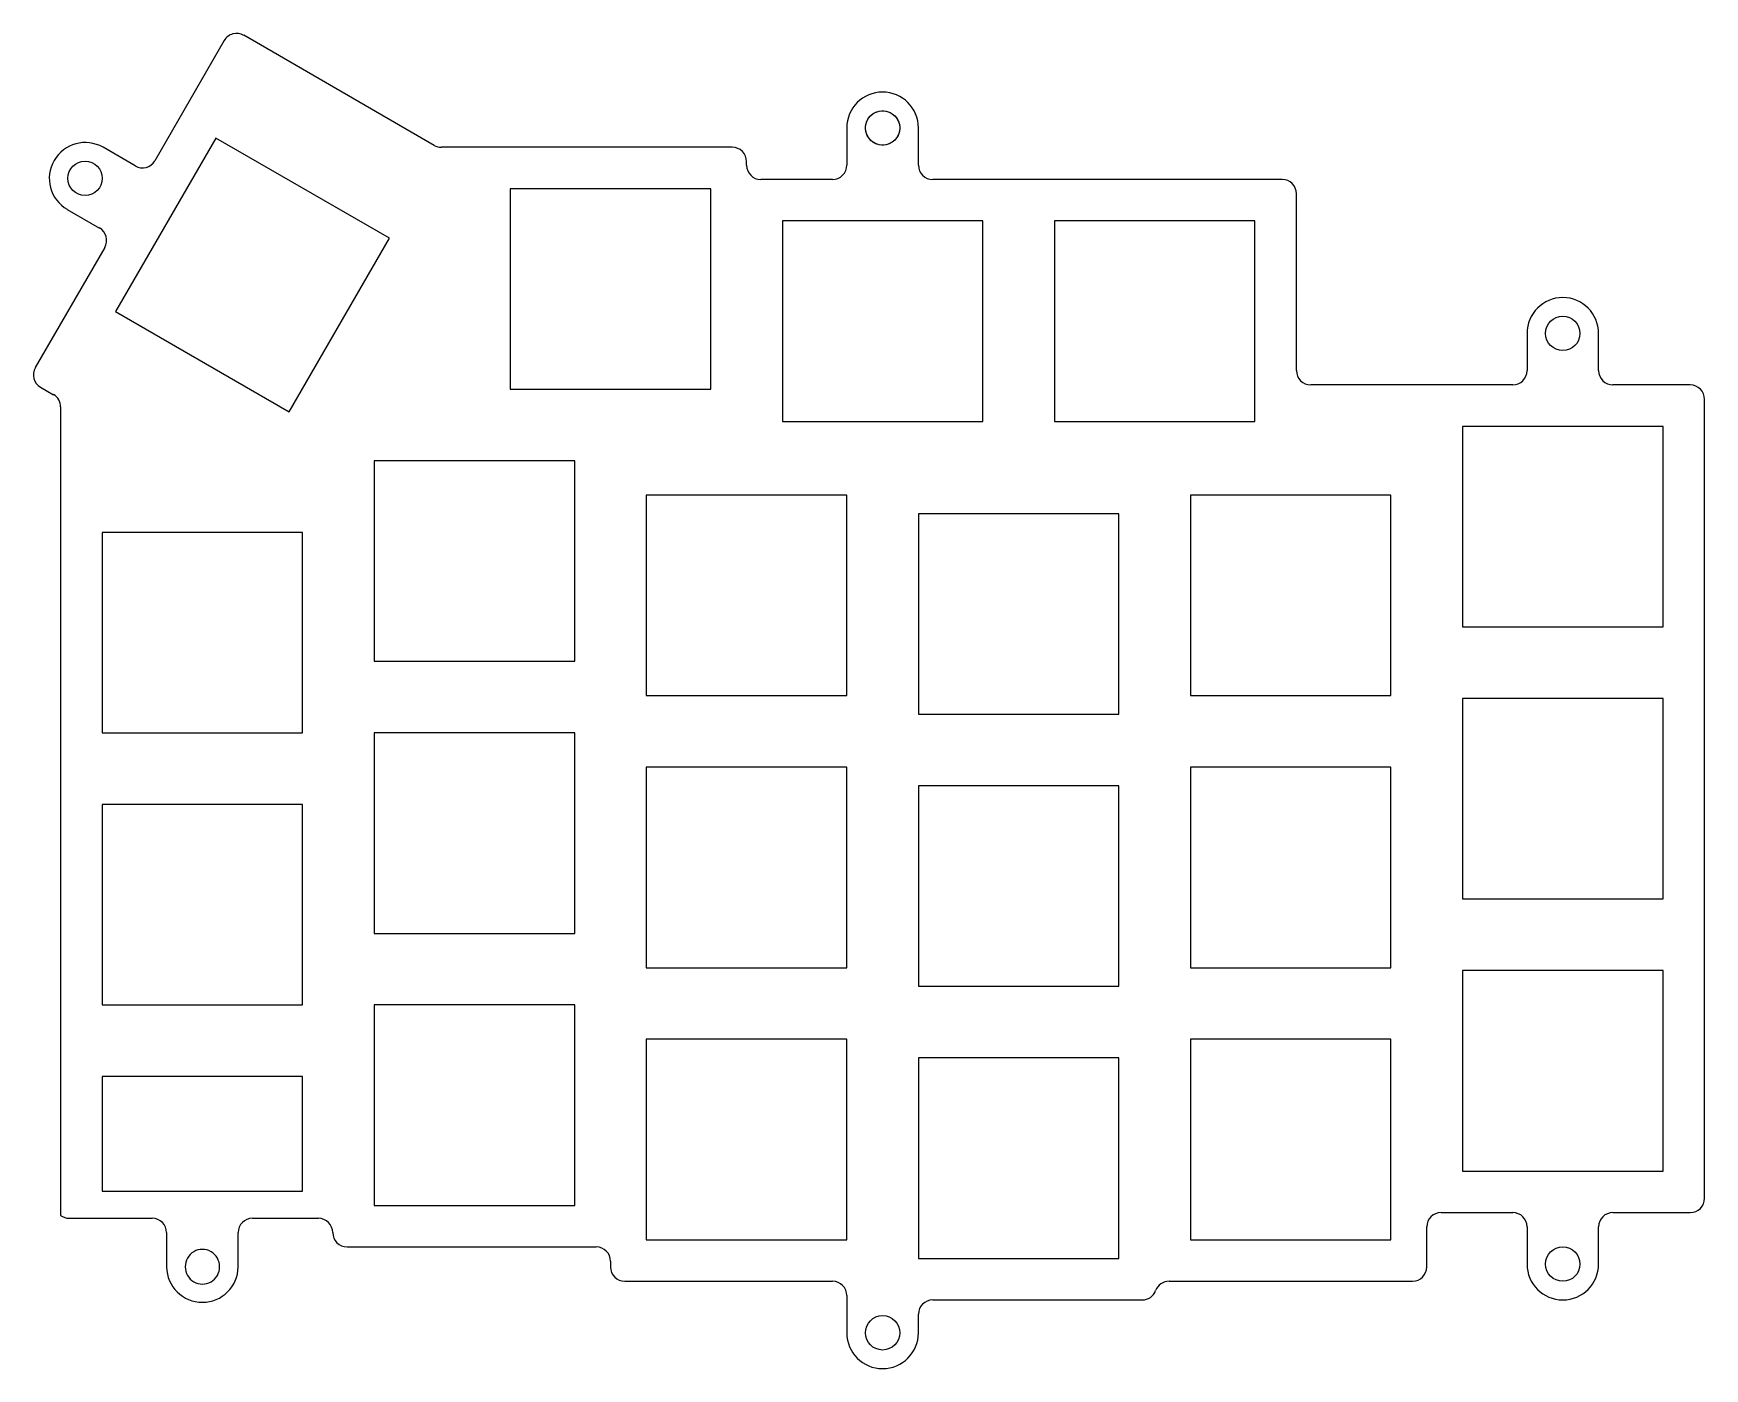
# Model space of a CAD drawing. Header units: millimetres. Extents: x 84 to 201, y -156 to -63.
import ezdxf

# ---------------------------------------------------------------- set-up
doc = ezdxf.new("R2010")
doc.units = ezdxf.units.MM
doc.layers.get('0').update_dxf_attribs({"linetype": 'CONTINUOUS'})

msp = doc.modelspace()

# ---------------------------------------------------------------- linework, layer by layer
for p, q in [((97.42, -63.65), (92.58, -72.04)), ((112.09, -70.97), (98.79, -63.28)), ((140.9, -69.75), (140.9, -71.35)), ((145.9, -71.35), (145.9, -69.75)), ((91.21, -72.4), (88.96, -71.1)), ((132.9, -71.1), (112.59, -71.1)), ((133.9, -72.35), (133.9, -72.1)), ((140.9, -71.35), (140.9, -72.35)), ((145.9, -72.35), (145.9, -71.35)), ((138.9, -73.35), (134.9, -73.35)), ((139.9, -73.35), (138.9, -73.35)), ((171.3, -73.35), (146.9, -73.35)), ((172.3, -86.7), (172.3, -74.35)), ((86.46, -75.44), (88.71, -76.74)), ((89.08, -78.1), (84.23, -86.49)), ((188.4, -84.1), (188.4, -86.7)), ((193.4, -86.7), (193.4, -84.1)), ((84.6, -87.86), (85.5, -88.38)), ((187.4, -87.7), (173.3, -87.7)), ((199.8, -87.7), (194.4, -87.7)), ((86, -89.24), (86, -145.7)), ((200.8, -144.5), (200.8, -88.7)), ((182.4, -145.5), (187.4, -145.5)), ((194.4, -145.5), (199.8, -145.5)), ((86.6, -145.9), (92.4, -145.9)), ((93.4, -146.9), (93.4, -149.3)), ((98.4, -149.3), (98.4, -146.9)), ((99.4, -145.9), (104, -145.9)), ((181.4, -149.3), (181.4, -146.5)), ((188.4, -146.5), (188.4, -149.1)), ((193.4, -149.1), (193.4, -146.5)), ((106, -147.9), (123.4, -147.9)), ((124.4, -148.9), (124.4, -149.3)), ((125.4, -150.3), (139.9, -150.3)), ((163.4, -150.3), (180.4, -150.3)), ((140.9, -151.3), (140.9, -153.9)), ((146.9, -151.6), (161.53, -151.6)), ((145.9, -153.9), (145.9, -152.6))]:
    msp.add_line(p, q)
msp.add_lwpolyline([(142.61, -68.85, -1.000227), (144.19, -70.65, -1.000227)], format="xyb", close=True)
for points in [[(108.96, -77.46), (96.84, -70.46), (89.84, -82.58), (101.96, -89.58)], [(131.4, -88), (131.4, -74), (117.4, -74), (117.4, -88)], [(136.4, -76.25), (136.4, -90.25), (150.4, -90.25), (150.4, -76.25)], [(155.4, -90.25), (169.4, -90.25), (169.4, -76.25), (155.4, -76.25)], [(183.9, -90.6), (183.9, -104.6), (197.9, -104.6), (197.9, -90.6)], [(107.9, -107), (121.9, -107), (121.9, -93), (107.9, -93)], [(126.9, -109.4), (140.9, -109.4), (140.9, -95.4), (126.9, -95.4)], [(164.9, -95.4), (164.9, -109.4), (178.9, -109.4), (178.9, -95.4)], [(145.9, -110.7), (159.9, -110.7), (159.9, -96.7), (145.9, -96.7)], [(102.9, -98), (88.9, -98), (88.9, -112), (102.9, -112)], [(197.9, -109.6), (183.9, -109.6), (183.9, -123.6), (197.9, -123.6)], [(107.9, -112), (107.9, -126), (121.9, -126), (121.9, -112)], [(140.9, -128.4), (140.9, -114.4), (126.9, -114.4), (126.9, -128.4)], [(178.9, -128.4), (178.9, -114.4), (164.9, -114.4), (164.9, -128.4)], [(145.9, -129.7), (159.9, -129.7), (159.9, -115.7), (145.9, -115.7)], [(88.9, -117), (88.9, -131), (102.9, -131), (102.9, -117)], [(183.9, -142.6), (197.9, -142.6), (197.9, -128.6), (183.9, -128.6)], [(107.9, -131), (107.9, -145), (121.9, -145), (121.9, -131)], [(140.9, -133.4), (126.9, -133.4), (126.9, -147.4), (140.9, -147.4)], [(178.9, -133.4), (164.9, -133.4), (164.9, -147.4), (178.9, -147.4)], [(159.9, -134.7), (145.9, -134.7), (145.9, -148.7), (159.9, -148.7)], [(102.9, -136), (88.9, -136), (88.9, -144), (102.9, -144)]]:
    msp.add_lwpolyline(points, close=True)
for centre in [(143.4, -69.75), (87.71, -73.27), (190.9, -84.1), (190.9, -149.1), (143.4, -153.9)]:
    msp.add_circle(centre, 1.2)
for centre, radius, start, end in [((98.29, -64.15), 1, 60, 150), ((143.4, -69.75), 2.5, 0, 180), ((87.71, -73.27), 2.5, 60, 240), ((112.59, -70.1), 1, 240, 270), ((132.9, -72.1), 1, -0.0001, 90), ((91.71, -71.54), 1, 240, 330), ((134.9, -72.35), 1, 179.9999, 269.9999), ((139.9, -72.35), 1, -90.0204, 0.0067), ((146.9, -72.35), 1, 180, 270), ((171.3, -74.35), 1, 0, 90), ((88.21, -77.6), 1, -30, 60), ((190.9, -84.1), 2.5, 0, 180), ((85.1, -86.99), 1, 150, 240), ((173.3, -86.7), 1, 180, 270), ((187.4, -86.7), 1, -90, 0), ((194.4, -86.7), 1, 180, 270), ((85, -89.24), 1, 0, 60), ((199.8, -88.7), 1, 0, 90), ((199.8, -144.5), 1, -90, 0), ((86.6, -144.9), 1, 233.1301, 270), ((182.4, -146.5), 1, 90, 180), ((187.4, -146.5), 1, 0, 90), ((194.4, -146.5), 1, 90, 180), ((92.4, -146.9), 1, 0, 90), ((99.4, -146.9), 1, 90, 180), ((104, -146.9), 1, 0, 90), ((106, -146.9), 1, 180, 270), ((95.9, -149.27), 1.2, -0.6604, 180.6604), ((123.4, -148.9), 1, 0, 90), ((95.9, -149.27), 2.5, 180.6339, 359.3661), ((95.9, -149.3), 1.2, -180.6604, 0.6604), ((125.4, -149.3), 1, 180, 270), ((180.4, -149.3), 1, -90, 0), ((190.9, -149.1), 2.5, -180, 0), ((139.9, -151.3), 1, 0, 90), ((163.4, -151.3), 1, 90, 159.6044), ((146.9, -152.6), 1, 90, 180), ((161.53, -150.6), 1, 270, 339.6044), ((143.4, -153.9), 2.5, -180, 0)]:
    msp.add_arc(centre, radius, start, end)

doc.saveas('drawing.dxf')
